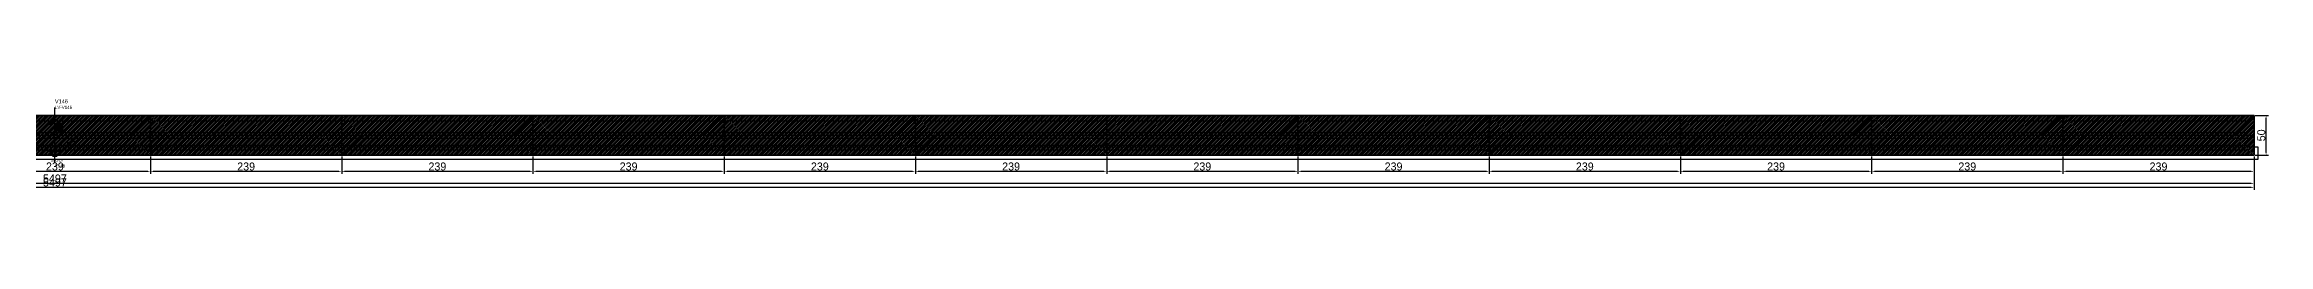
# Model space of a CAD drawing. Header units: metres. Extents: x 12791 to 18311, y 13116 to 13229.
# Drawn here: x 15531 to 18311, y 13116 to 13229 of the extents above; entities that cross this region are included whole.
import ezdxf

# ---------------------------------------------------------------- set-up
doc = ezdxf.new("R2010")
doc.units = ezdxf.units.M
for name, color, linetype in [('barrote', 251, 'CONTINUOUS'), ('CONCRETO', 251, 'CONTINUOUS'), ('COTA', 241, 'CONTINUOUS'), ('cotas', 4, 'CONTINUOUS'), ('Demarcação 1', 251, 'CONTINUOUS'), ('Hachura', 251, 'CONTINUOUS'), ('Laje_Perimetro', 7, 'CONTINUOUS'), ('NOMENCLATURA', 7, 'CONTINUOUS'), ('Painéis', 200, 'CONTINUOUS'), ('PONTALETE', 7, 'CONTINUOUS'), ('presilha', 1, 'CONTINUOUS'), ('Reaproveitamento', 251, 'CONTINUOUS'), ('SARR_3.5x7', 81, 'CONTINUOUS'), ('SCO-___-LAJ', 2, 'CONTINUOUS'), ('TENSOR', 3, 'CONTINUOUS'), ('texto', 7, 'CONTINUOUS')]:
    doc.layers.add(name, color=color, linetype=linetype)
doc.styles.add('STR_STANDARD', font='arial.ttf')
doc.dimstyles.new('EZ DXF', dxfattribs={"dimtxt": 10, "dimasz": 3.5, "dimexe": 3, "dimexo": 1.5, "dimgap": 1, "dimtad": 1, "dimdec": 1, "dimdsep": 46, "dimcen": 2.5, "dimazin": 3, "dimtfac": 1, "dimtmove": 0, "dimatfit": 3})

msp = doc.modelspace()

# ---------------------------------------------------------------- hatches: boundary and pattern name
at = {"layer": 'Hachura'}
h = msp.add_hatch(color=3, dxfattribs=at)
h.dxf.hatch_style = 1
h.paths.add_polyline_path([(15424.5914, 13158.9905), (15663.5914, 13158.9905), (15663.5914, 13208.9905), (15424.5914, 13208.9905)])
h = msp.add_hatch(dxfattribs=at)
h.set_pattern_fill('ANSI31', scale=0.5)
h.paths.add_polyline_path([(15424.5914, 13158.9905), (15663.5914, 13158.9905), (15663.5914, 13208.9905), (15424.5914, 13208.9905)])
h = msp.add_hatch(color=3, dxfattribs=at)
h.dxf.hatch_style = 1
h.paths.add_polyline_path([(15424.5914, 13158.9905), (15663.5914, 13158.9905), (15663.5914, 13208.9905), (15424.5914, 13208.9905)])
h = msp.add_hatch(dxfattribs=at)
h.set_pattern_fill('ANSI31', scale=0.5)
h.paths.add_polyline_path([(15424.5914, 13158.9905), (15663.5914, 13158.9905), (15663.5914, 13208.9905), (15424.5914, 13208.9905)])
h = msp.add_hatch(color=3, dxfattribs=at)
h.dxf.hatch_style = 1
h.paths.add_polyline_path([(15663.5914, 13158.9905), (15902.5914, 13158.9905), (15902.5914, 13208.9905), (15663.5914, 13208.9905)])
h = msp.add_hatch(dxfattribs=at)
h.set_pattern_fill('ANSI31', scale=0.5)
h.paths.add_polyline_path([(15663.5914, 13158.9905), (15902.5914, 13158.9905), (15902.5914, 13208.9905), (15663.5914, 13208.9905)])
h = msp.add_hatch(color=3, dxfattribs=at)
h.dxf.hatch_style = 1
h.paths.add_polyline_path([(15663.5914, 13158.9905), (15902.5914, 13158.9905), (15902.5914, 13208.9905), (15663.5914, 13208.9905)])
h = msp.add_hatch(dxfattribs=at)
h.set_pattern_fill('ANSI31', scale=0.5)
h.paths.add_polyline_path([(15663.5914, 13158.9905), (15902.5914, 13158.9905), (15902.5914, 13208.9905), (15663.5914, 13208.9905)])
h = msp.add_hatch(color=3, dxfattribs=at)
h.dxf.hatch_style = 1
h.paths.add_polyline_path([(15902.5914, 13158.9905), (16141.5914, 13158.9905), (16141.5914, 13208.9905), (15902.5914, 13208.9905)])
h = msp.add_hatch(dxfattribs=at)
h.set_pattern_fill('ANSI31', scale=0.5)
h.paths.add_polyline_path([(15902.5914, 13158.9905), (16141.5914, 13158.9905), (16141.5914, 13208.9905), (15902.5914, 13208.9905)])
h = msp.add_hatch(color=3, dxfattribs=at)
h.dxf.hatch_style = 1
h.paths.add_polyline_path([(15902.5914, 13158.9905), (16141.5914, 13158.9905), (16141.5914, 13208.9905), (15902.5914, 13208.9905)])
h = msp.add_hatch(dxfattribs=at)
h.set_pattern_fill('ANSI31', scale=0.5)
h.paths.add_polyline_path([(15902.5914, 13158.9905), (16141.5914, 13158.9905), (16141.5914, 13208.9905), (15902.5914, 13208.9905)])
h = msp.add_hatch(color=3, dxfattribs=at)
h.dxf.hatch_style = 1
h.paths.add_polyline_path([(16141.5914, 13158.9905), (16380.5914, 13158.9905), (16380.5914, 13208.9905), (16141.5914, 13208.9905)])
h = msp.add_hatch(dxfattribs=at)
h.set_pattern_fill('ANSI31', scale=0.5)
h.paths.add_polyline_path([(16141.5914, 13158.9905), (16380.5914, 13158.9905), (16380.5914, 13208.9905), (16141.5914, 13208.9905)])
h = msp.add_hatch(color=3, dxfattribs=at)
h.dxf.hatch_style = 1
h.paths.add_polyline_path([(16141.5914, 13158.9905), (16380.5914, 13158.9905), (16380.5914, 13208.9905), (16141.5914, 13208.9905)])
h = msp.add_hatch(dxfattribs=at)
h.set_pattern_fill('ANSI31', scale=0.5)
h.paths.add_polyline_path([(16141.5914, 13158.9905), (16380.5914, 13158.9905), (16380.5914, 13208.9905), (16141.5914, 13208.9905)])
h = msp.add_hatch(color=3, dxfattribs=at)
h.dxf.hatch_style = 1
h.paths.add_polyline_path([(16380.5914, 13158.9905), (16619.5914, 13158.9905), (16619.5914, 13208.9905), (16380.5914, 13208.9905)])
h = msp.add_hatch(dxfattribs=at)
h.set_pattern_fill('ANSI31', scale=0.5)
h.paths.add_polyline_path([(16380.5914, 13158.9905), (16619.5914, 13158.9905), (16619.5914, 13208.9905), (16380.5914, 13208.9905)])
h = msp.add_hatch(color=3, dxfattribs=at)
h.dxf.hatch_style = 1
h.paths.add_polyline_path([(16380.5914, 13158.9905), (16619.5914, 13158.9905), (16619.5914, 13208.9905), (16380.5914, 13208.9905)])
h = msp.add_hatch(dxfattribs=at)
h.set_pattern_fill('ANSI31', scale=0.5)
h.paths.add_polyline_path([(16380.5914, 13158.9905), (16619.5914, 13158.9905), (16619.5914, 13208.9905), (16380.5914, 13208.9905)])
h = msp.add_hatch(color=3, dxfattribs=at)
h.dxf.hatch_style = 1
h.paths.add_polyline_path([(16619.5914, 13158.9905), (16858.5914, 13158.9905), (16858.5914, 13208.9905), (16619.5914, 13208.9905)])
h = msp.add_hatch(dxfattribs=at)
h.set_pattern_fill('ANSI31', scale=0.5)
h.paths.add_polyline_path([(16619.5914, 13158.9905), (16858.5914, 13158.9905), (16858.5914, 13208.9905), (16619.5914, 13208.9905)])
h = msp.add_hatch(color=3, dxfattribs=at)
h.dxf.hatch_style = 1
h.paths.add_polyline_path([(16619.5914, 13158.9905), (16858.5914, 13158.9905), (16858.5914, 13208.9905), (16619.5914, 13208.9905)])
h = msp.add_hatch(dxfattribs=at)
h.set_pattern_fill('ANSI31', scale=0.5)
h.paths.add_polyline_path([(16619.5914, 13158.9905), (16858.5914, 13158.9905), (16858.5914, 13208.9905), (16619.5914, 13208.9905)])
h = msp.add_hatch(color=3, dxfattribs=at)
h.dxf.hatch_style = 1
h.paths.add_polyline_path([(16858.5914, 13158.9905), (17097.5914, 13158.9905), (17097.5914, 13208.9905), (16858.5914, 13208.9905)])
h = msp.add_hatch(dxfattribs=at)
h.set_pattern_fill('ANSI31', scale=0.5)
h.paths.add_polyline_path([(16858.5914, 13158.9905), (17097.5914, 13158.9905), (17097.5914, 13208.9905), (16858.5914, 13208.9905)])
h = msp.add_hatch(color=3, dxfattribs=at)
h.dxf.hatch_style = 1
h.paths.add_polyline_path([(16858.5914, 13158.9905), (17097.5914, 13158.9905), (17097.5914, 13208.9905), (16858.5914, 13208.9905)])
h = msp.add_hatch(dxfattribs=at)
h.set_pattern_fill('ANSI31', scale=0.5)
h.paths.add_polyline_path([(16858.5914, 13158.9905), (17097.5914, 13158.9905), (17097.5914, 13208.9905), (16858.5914, 13208.9905)])
h = msp.add_hatch(color=3, dxfattribs=at)
h.dxf.hatch_style = 1
h.paths.add_polyline_path([(17097.5914, 13158.9905), (17336.5914, 13158.9905), (17336.5914, 13208.9905), (17097.5914, 13208.9905)])
h = msp.add_hatch(dxfattribs=at)
h.set_pattern_fill('ANSI31', scale=0.5)
h.paths.add_polyline_path([(17097.5914, 13158.9905), (17336.5914, 13158.9905), (17336.5914, 13208.9905), (17097.5914, 13208.9905)])
h = msp.add_hatch(color=3, dxfattribs=at)
h.dxf.hatch_style = 1
h.paths.add_polyline_path([(17097.5914, 13158.9905), (17336.5914, 13158.9905), (17336.5914, 13208.9905), (17097.5914, 13208.9905)])
h = msp.add_hatch(dxfattribs=at)
h.set_pattern_fill('ANSI31', scale=0.5)
h.paths.add_polyline_path([(17097.5914, 13158.9905), (17336.5914, 13158.9905), (17336.5914, 13208.9905), (17097.5914, 13208.9905)])
h = msp.add_hatch(color=3, dxfattribs=at)
h.dxf.hatch_style = 1
h.paths.add_polyline_path([(17336.5914, 13158.9905), (17575.5914, 13158.9905), (17575.5914, 13208.9905), (17336.5914, 13208.9905)])
h = msp.add_hatch(dxfattribs=at)
h.set_pattern_fill('ANSI31', scale=0.5)
h.paths.add_polyline_path([(17336.5914, 13158.9905), (17575.5914, 13158.9905), (17575.5914, 13208.9905), (17336.5914, 13208.9905)])
h = msp.add_hatch(color=3, dxfattribs=at)
h.dxf.hatch_style = 1
h.paths.add_polyline_path([(17336.5914, 13158.9905), (17575.5914, 13158.9905), (17575.5914, 13208.9905), (17336.5914, 13208.9905)])
h = msp.add_hatch(dxfattribs=at)
h.set_pattern_fill('ANSI31', scale=0.5)
h.paths.add_polyline_path([(17336.5914, 13158.9905), (17575.5914, 13158.9905), (17575.5914, 13208.9905), (17336.5914, 13208.9905)])
h = msp.add_hatch(color=3, dxfattribs=at)
h.dxf.hatch_style = 1
h.paths.add_polyline_path([(17575.5914, 13158.9905), (17814.5914, 13158.9905), (17814.5914, 13208.9905), (17575.5914, 13208.9905)])
h = msp.add_hatch(dxfattribs=at)
h.set_pattern_fill('ANSI31', scale=0.5)
h.paths.add_polyline_path([(17575.5914, 13158.9905), (17814.5914, 13158.9905), (17814.5914, 13208.9905), (17575.5914, 13208.9905)])
h = msp.add_hatch(color=3, dxfattribs=at)
h.dxf.hatch_style = 1
h.paths.add_polyline_path([(17575.5914, 13158.9905), (17814.5914, 13158.9905), (17814.5914, 13208.9905), (17575.5914, 13208.9905)])
h = msp.add_hatch(dxfattribs=at)
h.set_pattern_fill('ANSI31', scale=0.5)
h.paths.add_polyline_path([(17575.5914, 13158.9905), (17814.5914, 13158.9905), (17814.5914, 13208.9905), (17575.5914, 13208.9905)])
h = msp.add_hatch(color=3, dxfattribs=at)
h.dxf.hatch_style = 1
h.paths.add_polyline_path([(17814.5914, 13158.9905), (18053.5914, 13158.9905), (18053.5914, 13208.9905), (17814.5914, 13208.9905)])
h = msp.add_hatch(dxfattribs=at)
h.set_pattern_fill('ANSI31', scale=0.5)
h.paths.add_polyline_path([(17814.5914, 13158.9905), (18053.5914, 13158.9905), (18053.5914, 13208.9905), (17814.5914, 13208.9905)])
h = msp.add_hatch(color=3, dxfattribs=at)
h.dxf.hatch_style = 1
h.paths.add_polyline_path([(17814.5914, 13158.9905), (18053.5914, 13158.9905), (18053.5914, 13208.9905), (17814.5914, 13208.9905)])
h = msp.add_hatch(dxfattribs=at)
h.set_pattern_fill('ANSI31', scale=0.5)
h.paths.add_polyline_path([(17814.5914, 13158.9905), (18053.5914, 13158.9905), (18053.5914, 13208.9905), (17814.5914, 13208.9905)])
h = msp.add_hatch(color=3, dxfattribs=at)
h.dxf.hatch_style = 1
h.paths.add_polyline_path([(18053.5914, 13158.9905), (18292.5914, 13158.9905), (18292.5914, 13208.9905), (18053.5914, 13208.9905)])
h = msp.add_hatch(dxfattribs=at)
h.set_pattern_fill('ANSI31', scale=0.5)
h.paths.add_polyline_path([(18053.5914, 13158.9905), (18292.5914, 13158.9905), (18292.5914, 13208.9905), (18053.5914, 13208.9905)])
h = msp.add_hatch(color=3, dxfattribs=at)
h.dxf.hatch_style = 1
h.paths.add_polyline_path([(18053.5914, 13158.9905), (18292.5914, 13158.9905), (18292.5914, 13208.9905), (18053.5914, 13208.9905)])
h = msp.add_hatch(dxfattribs=at)
h.set_pattern_fill('ANSI31', scale=0.5)
h.paths.add_polyline_path([(18053.5914, 13158.9905), (18292.5914, 13158.9905), (18292.5914, 13208.9905), (18053.5914, 13208.9905)])
at = {"layer": 'Reaproveitamento'}
h = msp.add_hatch(dxfattribs=at)
h.set_pattern_fill('SOLID')
h.paths.add_polyline_path([(15544.0914, 13188.9905), (15554.0914, 13188.9905), (15554.0914, 13198.9905), (15544.0914, 13198.9905)])
h = msp.add_hatch(dxfattribs=at)
h.set_pattern_fill('SOLID')
h.paths.add_polyline_path([(15544.0914, 13188.9905), (15554.0914, 13188.9905), (15554.0914, 13198.9905), (15544.0914, 13198.9905)])

# ---------------------------------------------------------------- linework, layer by layer
at = {"layer": 'barrote'}
msp.add_line((12800.5914, 13171.4905), (18287.5914, 13171.4905), dxfattribs=at)
msp.add_line((12800.5914, 13171.4905), (18287.5914, 13171.4905), dxfattribs=at)
at = {"layer": 'CONCRETO'}
msp.add_solid([(15541.0914, 13160.9905), (15547.0914, 13160.9905), (15541.0914, 13156.9905), (15547.0914, 13156.9905)], dxfattribs=at)
msp.add_solid([(15541.0914, 13160.9905), (15547.0914, 13160.9905), (15541.0914, 13156.9905), (15547.0914, 13156.9905)], dxfattribs=at)
at = {"layer": 'Demarcação 1'}
msp.add_line((12795.5914, 13183.9905), (18292.5914, 13183.9905), dxfattribs=at)
msp.add_line((12795.5914, 13183.9905), (18292.5914, 13183.9905), dxfattribs=at)
at = {"layer": 'Laje_Perimetro'}
msp.add_lwpolyline([(12790.5914, 13153.9905), (18297.5914, 13153.9905), (18297.5914, 13168.9905), (12790.5914, 13168.9905)], close=True, dxfattribs=at)
msp.add_lwpolyline([(12790.5914, 13153.9905), (18297.5914, 13153.9905), (18297.5914, 13168.9905), (12790.5914, 13168.9905)], close=True, dxfattribs=at)
at = {"layer": 'Painéis'}
for points in [[(12795.5914, 13208.9905), (18292.5914, 13208.9905)], [(12795.5914, 13208.9905), (18292.5914, 13208.9905)], [(15424.5914, 13158.9905), (15663.5914, 13158.9905), (15663.5914, 13208.9905), (15424.5914, 13208.9905)], [(15424.5914, 13158.9905), (15663.5914, 13158.9905), (15663.5914, 13208.9905), (15424.5914, 13208.9905)], [(15663.5914, 13158.9905), (15663.5914, 13208.9905)], [(15663.5914, 13158.9905), (15902.5914, 13158.9905), (15902.5914, 13208.9905), (15663.5914, 13208.9905)], [(15663.5914, 13158.9905), (15663.5914, 13208.9905)], [(15663.5914, 13158.9905), (15902.5914, 13158.9905), (15902.5914, 13208.9905), (15663.5914, 13208.9905)], [(15902.5914, 13158.9905), (15902.5914, 13208.9905)], [(15902.5914, 13158.9905), (16141.5914, 13158.9905), (16141.5914, 13208.9905), (15902.5914, 13208.9905)], [(15902.5914, 13158.9905), (15902.5914, 13208.9905)], [(15902.5914, 13158.9905), (16141.5914, 13158.9905), (16141.5914, 13208.9905), (15902.5914, 13208.9905)], [(16141.5914, 13158.9905), (16141.5914, 13208.9905)], [(16141.5914, 13158.9905), (16380.5914, 13158.9905), (16380.5914, 13208.9905), (16141.5914, 13208.9905)], [(16141.5914, 13158.9905), (16141.5914, 13208.9905)], [(16141.5914, 13158.9905), (16380.5914, 13158.9905), (16380.5914, 13208.9905), (16141.5914, 13208.9905)], [(16380.5914, 13158.9905), (16380.5914, 13208.9905)], [(16380.5914, 13158.9905), (16619.5914, 13158.9905), (16619.5914, 13208.9905), (16380.5914, 13208.9905)], [(16380.5914, 13158.9905), (16380.5914, 13208.9905)], [(16380.5914, 13158.9905), (16619.5914, 13158.9905), (16619.5914, 13208.9905), (16380.5914, 13208.9905)], [(16619.5914, 13158.9905), (16619.5914, 13208.9905)], [(16619.5914, 13158.9905), (16858.5914, 13158.9905), (16858.5914, 13208.9905), (16619.5914, 13208.9905)], [(16619.5914, 13158.9905), (16619.5914, 13208.9905)], [(16619.5914, 13158.9905), (16858.5914, 13158.9905), (16858.5914, 13208.9905), (16619.5914, 13208.9905)], [(16858.5914, 13158.9905), (16858.5914, 13208.9905)], [(16858.5914, 13158.9905), (17097.5914, 13158.9905), (17097.5914, 13208.9905), (16858.5914, 13208.9905)], [(16858.5914, 13158.9905), (16858.5914, 13208.9905)], [(16858.5914, 13158.9905), (17097.5914, 13158.9905), (17097.5914, 13208.9905), (16858.5914, 13208.9905)], [(17097.5914, 13158.9905), (17097.5914, 13208.9905)], [(17097.5914, 13158.9905), (17336.5914, 13158.9905), (17336.5914, 13208.9905), (17097.5914, 13208.9905)], [(17097.5914, 13158.9905), (17097.5914, 13208.9905)], [(17097.5914, 13158.9905), (17336.5914, 13158.9905), (17336.5914, 13208.9905), (17097.5914, 13208.9905)], [(17336.5914, 13158.9905), (17336.5914, 13208.9905)], [(17336.5914, 13158.9905), (17575.5914, 13158.9905), (17575.5914, 13208.9905), (17336.5914, 13208.9905)], [(17336.5914, 13158.9905), (17336.5914, 13208.9905)], [(17336.5914, 13158.9905), (17575.5914, 13158.9905), (17575.5914, 13208.9905), (17336.5914, 13208.9905)], [(17575.5914, 13158.9905), (17575.5914, 13208.9905)], [(17575.5914, 13158.9905), (17814.5914, 13158.9905), (17814.5914, 13208.9905), (17575.5914, 13208.9905)], [(17575.5914, 13158.9905), (17575.5914, 13208.9905)], [(17575.5914, 13158.9905), (17814.5914, 13158.9905), (17814.5914, 13208.9905), (17575.5914, 13208.9905)], [(17814.5914, 13158.9905), (17814.5914, 13208.9905)], [(17814.5914, 13158.9905), (18053.5914, 13158.9905), (18053.5914, 13208.9905), (17814.5914, 13208.9905)], [(17814.5914, 13158.9905), (17814.5914, 13208.9905)], [(17814.5914, 13158.9905), (18053.5914, 13158.9905), (18053.5914, 13208.9905), (17814.5914, 13208.9905)], [(18053.5914, 13158.9905), (18053.5914, 13208.9905)], [(18053.5914, 13158.9905), (18292.5914, 13158.9905), (18292.5914, 13208.9905), (18053.5914, 13208.9905)], [(18053.5914, 13158.9905), (18053.5914, 13208.9905)], [(18053.5914, 13158.9905), (18292.5914, 13158.9905), (18292.5914, 13208.9905), (18053.5914, 13208.9905)], [(18292.5914, 13158.9905), (18292.5914, 13208.9905)], [(18292.5914, 13158.9905), (18292.5914, 13208.9905)], [(12795.5914, 13158.9905), (18292.5914, 13158.9905)], [(12795.5914, 13158.9905), (18292.5914, 13158.9905)]]:
    msp.add_lwpolyline(points, close=True, dxfattribs=at)
msp.add_arc((15544.0914, 13196.4905), 6, 0, 180, dxfattribs=at)
msp.add_arc((15544.0914, 13196.4905), 6, 0, 180, dxfattribs=at)
at = {"layer": 'PONTALETE'}
msp.add_line((15544.0914, 13148.9905), (15544.0914, 13218.9905), dxfattribs=at)
msp.add_line((15544.0914, 13148.9905), (15544.0914, 13218.9905), dxfattribs=at)
at = {"layer": 'presilha'}
for centre, radius in [((15544.0914, 13200.9905), 3), ((15544.0914, 13200.9905), 3), ((15564.0914, 13175.6572), 4), ((15564.0914, 13175.6572), 4)]:
    msp.add_circle(centre, radius, dxfattribs=at)
at = {"layer": 'SARR_3.5x7'}
for p, q in [((15424.5914, 13201.9905), (15663.5914, 13201.9905)), ((15424.5914, 13201.9905), (15663.5914, 13201.9905)), ((15424.5914, 13187.4905), (15663.5914, 13187.4905)), ((15424.5914, 13187.4905), (15663.5914, 13187.4905)), ((15424.5914, 13180.4905), (15663.5914, 13180.4905)), ((15424.5914, 13180.4905), (15663.5914, 13180.4905)), ((15663.5914, 13201.9905), (15902.5914, 13201.9905)), ((15663.5914, 13201.9905), (15902.5914, 13201.9905)), ((15663.5914, 13187.4905), (15902.5914, 13187.4905)), ((15663.5914, 13187.4905), (15902.5914, 13187.4905)), ((15663.5914, 13180.4905), (15902.5914, 13180.4905)), ((15663.5914, 13180.4905), (15902.5914, 13180.4905)), ((15902.5914, 13201.9905), (16141.5914, 13201.9905)), ((15902.5914, 13201.9905), (16141.5914, 13201.9905)), ((15902.5914, 13187.4905), (16141.5914, 13187.4905)), ((15902.5914, 13187.4905), (16141.5914, 13187.4905)), ((15902.5914, 13180.4905), (16141.5914, 13180.4905)), ((15902.5914, 13180.4905), (16141.5914, 13180.4905)), ((16141.5914, 13201.9905), (16380.5914, 13201.9905)), ((16141.5914, 13201.9905), (16380.5914, 13201.9905)), ((16141.5914, 13187.4905), (16380.5914, 13187.4905)), ((16141.5914, 13187.4905), (16380.5914, 13187.4905)), ((16141.5914, 13180.4905), (16380.5914, 13180.4905)), ((16141.5914, 13180.4905), (16380.5914, 13180.4905)), ((16380.5914, 13201.9905), (16619.5914, 13201.9905)), ((16380.5914, 13201.9905), (16619.5914, 13201.9905)), ((16380.5914, 13187.4905), (16619.5914, 13187.4905)), ((16380.5914, 13187.4905), (16619.5914, 13187.4905)), ((16380.5914, 13180.4905), (16619.5914, 13180.4905)), ((16380.5914, 13180.4905), (16619.5914, 13180.4905)), ((16619.5914, 13201.9905), (16858.5914, 13201.9905)), ((16619.5914, 13201.9905), (16858.5914, 13201.9905)), ((16619.5914, 13187.4905), (16858.5914, 13187.4905)), ((16619.5914, 13187.4905), (16858.5914, 13187.4905)), ((16619.5914, 13180.4905), (16858.5914, 13180.4905)), ((16619.5914, 13180.4905), (16858.5914, 13180.4905)), ((16858.5914, 13201.9905), (17097.5914, 13201.9905)), ((16858.5914, 13201.9905), (17097.5914, 13201.9905)), ((16858.5914, 13187.4905), (17097.5914, 13187.4905)), ((16858.5914, 13187.4905), (17097.5914, 13187.4905)), ((16858.5914, 13180.4905), (17097.5914, 13180.4905)), ((16858.5914, 13180.4905), (17097.5914, 13180.4905)), ((17097.5914, 13201.9905), (17336.5914, 13201.9905)), ((17097.5914, 13201.9905), (17336.5914, 13201.9905)), ((17097.5914, 13187.4905), (17336.5914, 13187.4905)), ((17097.5914, 13187.4905), (17336.5914, 13187.4905)), ((17097.5914, 13180.4905), (17336.5914, 13180.4905)), ((17097.5914, 13180.4905), (17336.5914, 13180.4905)), ((17336.5914, 13201.9905), (17575.5914, 13201.9905)), ((17336.5914, 13201.9905), (17575.5914, 13201.9905)), ((17336.5914, 13187.4905), (17575.5914, 13187.4905)), ((17336.5914, 13187.4905), (17575.5914, 13187.4905)), ((17336.5914, 13180.4905), (17575.5914, 13180.4905)), ((17336.5914, 13180.4905), (17575.5914, 13180.4905)), ((17575.5914, 13201.9905), (17814.5914, 13201.9905)), ((17575.5914, 13201.9905), (17814.5914, 13201.9905)), ((17575.5914, 13187.4905), (17814.5914, 13187.4905)), ((17575.5914, 13187.4905), (17814.5914, 13187.4905)), ((17575.5914, 13180.4905), (17814.5914, 13180.4905)), ((17575.5914, 13180.4905), (17814.5914, 13180.4905)), ((17814.5914, 13201.9905), (18053.5914, 13201.9905)), ((17814.5914, 13201.9905), (18053.5914, 13201.9905)), ((17814.5914, 13187.4905), (18053.5914, 13187.4905)), ((17814.5914, 13187.4905), (18053.5914, 13187.4905)), ((17814.5914, 13180.4905), (18053.5914, 13180.4905)), ((17814.5914, 13180.4905), (18053.5914, 13180.4905)), ((18053.5914, 13201.9905), (18285.5914, 13201.9905)), ((18053.5914, 13201.9905), (18285.5914, 13201.9905)), ((18053.5914, 13187.4905), (18285.5914, 13187.4905)), ((18053.5914, 13187.4905), (18285.5914, 13187.4905)), ((18053.5914, 13180.4905), (18285.5914, 13180.4905)), ((18053.5914, 13180.4905), (18285.5914, 13180.4905)), ((15424.5914, 13165.9905), (15663.5914, 13165.9905)), ((15424.5914, 13165.9905), (15663.5914, 13165.9905)), ((15663.5914, 13165.9905), (15902.5914, 13165.9905)), ((15663.5914, 13165.9905), (15902.5914, 13165.9905)), ((15902.5914, 13165.9905), (16141.5914, 13165.9905)), ((15902.5914, 13165.9905), (16141.5914, 13165.9905)), ((16141.5914, 13165.9905), (16380.5914, 13165.9905)), ((16141.5914, 13165.9905), (16380.5914, 13165.9905)), ((16380.5914, 13165.9905), (16619.5914, 13165.9905)), ((16380.5914, 13165.9905), (16619.5914, 13165.9905)), ((16619.5914, 13165.9905), (16858.5914, 13165.9905)), ((16619.5914, 13165.9905), (16858.5914, 13165.9905)), ((16858.5914, 13165.9905), (17097.5914, 13165.9905)), ((16858.5914, 13165.9905), (17097.5914, 13165.9905)), ((17097.5914, 13165.9905), (17336.5914, 13165.9905)), ((17097.5914, 13165.9905), (17336.5914, 13165.9905)), ((17336.5914, 13165.9905), (17575.5914, 13165.9905)), ((17336.5914, 13165.9905), (17575.5914, 13165.9905)), ((17575.5914, 13165.9905), (17814.5914, 13165.9905)), ((17575.5914, 13165.9905), (17814.5914, 13165.9905)), ((17814.5914, 13165.9905), (18053.5914, 13165.9905)), ((17814.5914, 13165.9905), (18053.5914, 13165.9905)), ((18053.5914, 13165.9905), (18285.5914, 13165.9905)), ((18053.5914, 13165.9905), (18285.5914, 13165.9905))]:
    msp.add_line(p, q, dxfattribs=at)
at = {"layer": 'TENSOR'}
msp.add_line((15534.0914, 13163.9905), (15554.0914, 13163.9905), dxfattribs=at)
msp.add_line((15534.0914, 13163.9905), (15554.0914, 13163.9905), dxfattribs=at)

# ---------------------------------------------------------------- texts
at = {"layer": 'NOMENCLATURA', "style": 'STR_STANDARD'}
msp.add_text('V146', height=5, dxfattribs=at).set_placement((15544.0914, 13223.9905))
msp.add_text('V146', height=5, dxfattribs=at).set_placement((15544.0914, 13223.9905))
at = {"layer": 'NOMENCLATURA', "insert": (15544.0914, 13220.9905), "char_height": 4, "attachment_point": 1}
msp.add_mtext('LV-V146', dxfattribs=at)
msp.add_mtext('LV-V146', dxfattribs=at)
at = {"layer": 'SCO-___-LAJ'}
msp.add_text('SCO-LV', height=3, dxfattribs=at).set_placement((15539.0914, 13150.9905))
msp.add_text('SCO-LV', height=3, dxfattribs=at).set_placement((15539.0914, 13150.9905))
at = {"layer": 'texto'}
msp.add_text('V146', height=4, dxfattribs=at).set_placement((15544.0914, 13143.9905))
msp.add_text('V146', height=4, dxfattribs=at).set_placement((15544.0914, 13143.9905))

# ---------------------------------------------------------------- dimensions: what is measured, and where the dimension line sits
at = {"layer": 'COTA', "color": 1}
msp.add_linear_dim(base=(18307.5914, 13158.9905), p1=(18292.5914, 13158.9905), p2=(18292.5914, 13208.9905), angle=90, dimstyle='EZ DXF', dxfattribs=at).render()
msp.add_linear_dim(base=(18307.5914, 13158.9905), p1=(18292.5914, 13158.9905), p2=(18292.5914, 13208.9905), angle=90, dimstyle='EZ DXF', dxfattribs=at).render()
for base, p1, p2 in [((12795.5914, 13118.9905), (12795.5914, 13158.9905), (18292.5914, 13158.9905)), ((12795.5914, 13118.9905), (12795.5914, 13158.9905), (18292.5914, 13158.9905)), ((15424.5914, 13138.9905), (15424.5914, 13158.9905), (15663.5914, 13158.9905)), ((15424.5914, 13138.9905), (15424.5914, 13158.9905), (15663.5914, 13158.9905)), ((15663.5914, 13138.9905), (15663.5914, 13158.9905), (15902.5914, 13158.9905)), ((15663.5914, 13138.9905), (15663.5914, 13158.9905), (15902.5914, 13158.9905)), ((15902.5914, 13138.9905), (15902.5914, 13158.9905), (16141.5914, 13158.9905)), ((15902.5914, 13138.9905), (15902.5914, 13158.9905), (16141.5914, 13158.9905)), ((16141.5914, 13138.9905), (16141.5914, 13158.9905), (16380.5914, 13158.9905)), ((16141.5914, 13138.9905), (16141.5914, 13158.9905), (16380.5914, 13158.9905)), ((16380.5914, 13138.9905), (16380.5914, 13158.9905), (16619.5914, 13158.9905)), ((16380.5914, 13138.9905), (16380.5914, 13158.9905), (16619.5914, 13158.9905)), ((16619.5914, 13138.9905), (16619.5914, 13158.9905), (16858.5914, 13158.9905)), ((16619.5914, 13138.9905), (16619.5914, 13158.9905), (16858.5914, 13158.9905)), ((16858.5914, 13138.9905), (16858.5914, 13158.9905), (17097.5914, 13158.9905)), ((16858.5914, 13138.9905), (16858.5914, 13158.9905), (17097.5914, 13158.9905)), ((17097.5914, 13138.9905), (17097.5914, 13158.9905), (17336.5914, 13158.9905)), ((17097.5914, 13138.9905), (17097.5914, 13158.9905), (17336.5914, 13158.9905)), ((17336.5914, 13138.9905), (17336.5914, 13158.9905), (17575.5914, 13158.9905)), ((17336.5914, 13138.9905), (17336.5914, 13158.9905), (17575.5914, 13158.9905)), ((17575.5914, 13138.9905), (17575.5914, 13158.9905), (17814.5914, 13158.9905)), ((17575.5914, 13138.9905), (17575.5914, 13158.9905), (17814.5914, 13158.9905)), ((17814.5914, 13138.9905), (17814.5914, 13158.9905), (18053.5914, 13158.9905)), ((17814.5914, 13138.9905), (17814.5914, 13158.9905), (18053.5914, 13158.9905)), ((18053.5914, 13138.9905), (18053.5914, 13158.9905), (18292.5914, 13158.9905)), ((18053.5914, 13138.9905), (18053.5914, 13158.9905), (18292.5914, 13158.9905))]:
    msp.add_linear_dim(base=base, p1=p1, p2=p2, dimstyle='EZ DXF', dxfattribs=at).render()
at = {"layer": 'cotas'}
msp.add_linear_dim(base=(12795.5914, 13123.9905), p1=(12795.5914, 13138.9905), p2=(18292.5914, 13138.9905), dimstyle='EZ DXF', dxfattribs=at).render()
msp.add_linear_dim(base=(12795.5914, 13123.9905), p1=(12795.5914, 13138.9905), p2=(18292.5914, 13138.9905), dimstyle='EZ DXF', dxfattribs=at).render()

doc.saveas('drawing.dxf')
